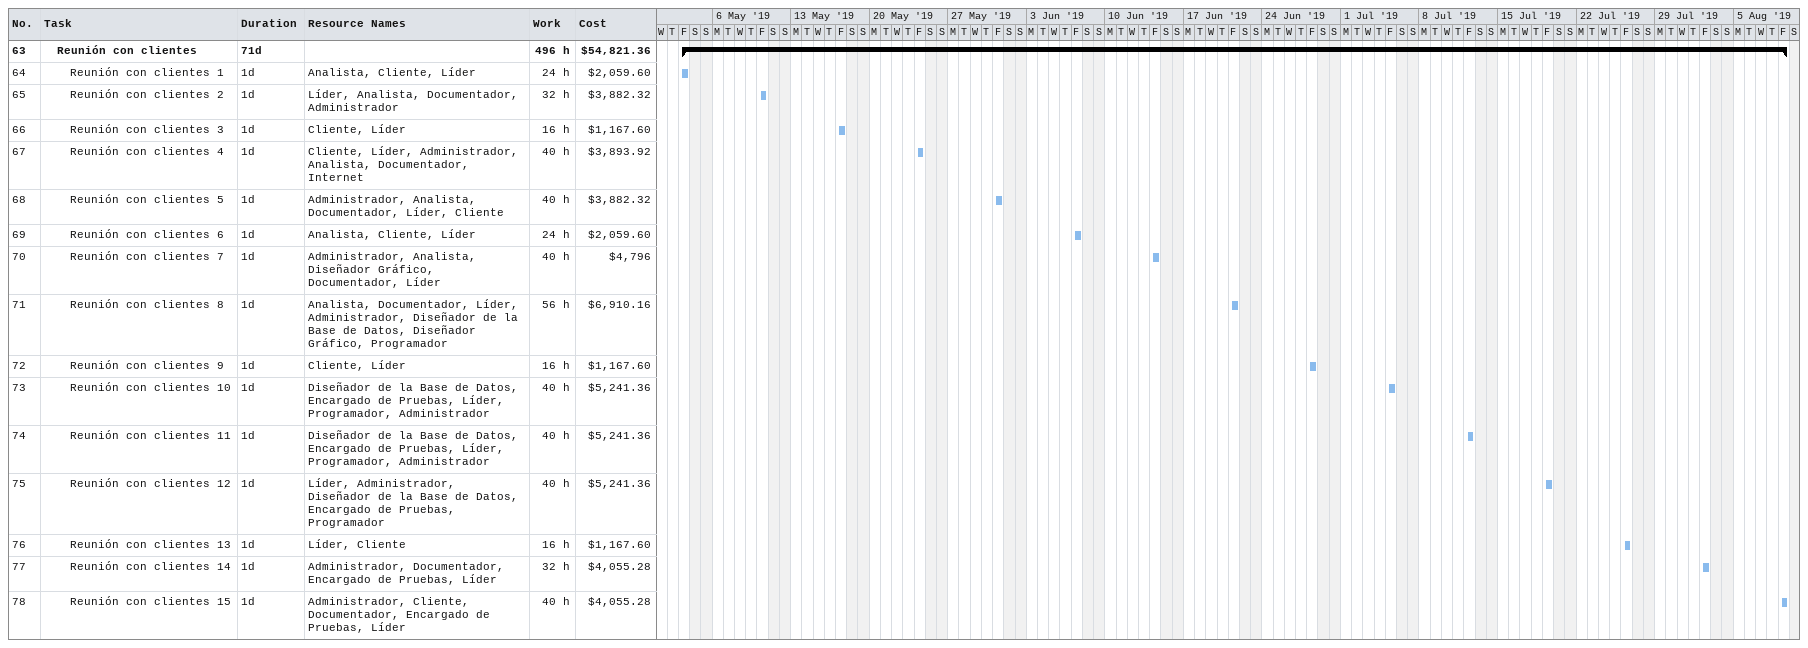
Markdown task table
| ID | Level | Task | Duration | Start | Finish | Resources | Work (h) | Cost ($) |
|---|---|---|---|---|---|---|---|---|
| 63 | 2 | **Reunión con clientes** | 71d | 2019-05-03 | 2019-08-09 |  | 496 | 54821.36 |
| 64 | 3 | Reunión con clientes 1 | 1d | 2019-05-03 | 2019-05-03 | Analista, Cliente, Líder | 24 | 2059.60 |
| 65 | 3 | Reunión con clientes 2 | 1d | 2019-05-10 | 2019-05-10 | Líder, Analista, Documentador, Administrador | 32 | 3882.32 |
| 66 | 3 | Reunión con clientes 3 | 1d | 2019-05-17 | 2019-05-17 | Cliente, Líder | 16 | 1167.60 |
| 67 | 3 | Reunión con clientes 4 | 1d | 2019-05-24 | 2019-05-24 | Cliente, Líder, Administrador, Analista, Documentador, Internet | 40 | 3893.92 |
| 68 | 3 | Reunión con clientes 5 | 1d | 2019-05-31 | 2019-05-31 | Administrador, Analista, Documentador, Líder, Cliente | 40 | 3882.32 |
| 69 | 3 | Reunión con clientes 6 | 1d | 2019-06-07 | 2019-06-07 | Analista, Cliente, Líder | 24 | 2059.60 |
| 70 | 3 | Reunión con clientes 7 | 1d | 2019-06-14 | 2019-06-14 | Administrador, Analista, Diseñador Gráfico, Documentador, Líder | 40 | 4796 |
| 71 | 3 | Reunión con clientes 8 | 1d | 2019-06-21 | 2019-06-21 | Analista, Documentador, Líder, Administrador, Diseñador de la Base de Datos, Diseñador Gráfico, Programador | 56 | 6910.16 |
| 72 | 3 | Reunión con clientes 9 | 1d | 2019-06-28 | 2019-06-28 | Cliente, Líder | 16 | 1167.60 |
| 73 | 3 | Reunión con clientes 10 | 1d | 2019-07-05 | 2019-07-05 | Diseñador de la Base de Datos, Encargado de Pruebas, Líder, Programador, Administrador | 40 | 5241.36 |
| 74 | 3 | Reunión con clientes 11 | 1d | 2019-07-12 | 2019-07-12 | Diseñador de la Base de Datos, Encargado de Pruebas, Líder, Programador, Administrador | 40 | 5241.36 |
| 75 | 3 | Reunión con clientes 12 | 1d | 2019-07-19 | 2019-07-19 | Líder, Administrador, Diseñador de la Base de Datos, Encargado de Pruebas, Programador | 40 | 5241.36 |
| 76 | 3 | Reunión con clientes 13 | 1d | 2019-07-26 | 2019-07-26 | Líder, Cliente | 16 | 1167.60 |
| 77 | 3 | Reunión con clientes 14 | 1d | 2019-08-02 | 2019-08-02 | Administrador, Documentador, Encargado de Pruebas, Líder | 32 | 4055.28 |
| 78 | 3 | Reunión con clientes 15 | 1d | 2019-08-09 | 2019-08-09 | Administrador, Cliente, Documentador, Encargado de Pruebas, Líder | 40 | 4055.28 |
